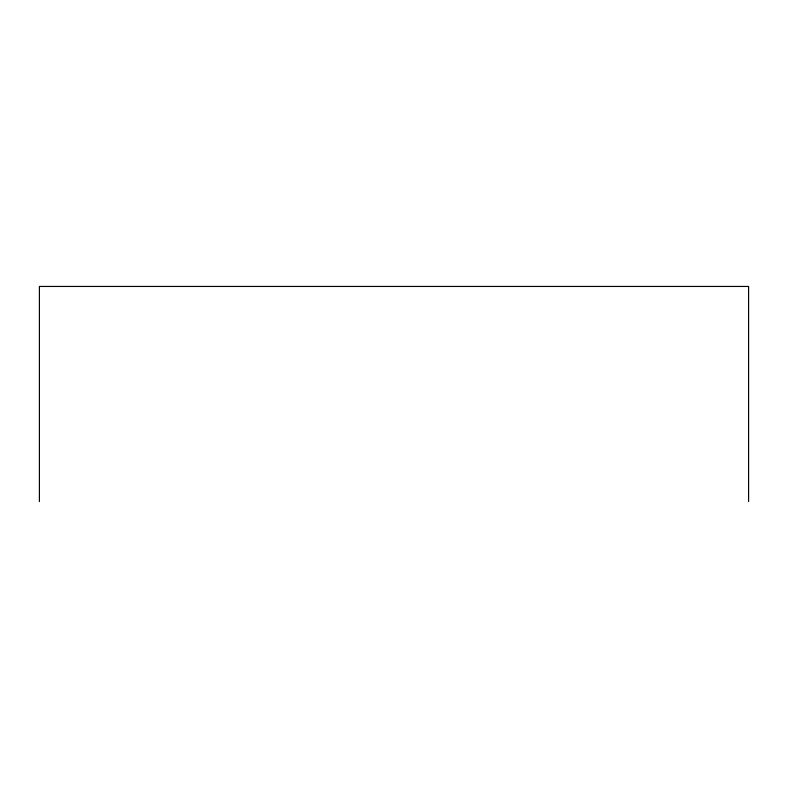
<?xml version="1.0" encoding="UTF-8"?>
<svg xmlns="http://www.w3.org/2000/svg" width="788" height="788" viewBox="0 0 788 788"><rect width="100%" height="100%" fill="white"/><g stroke="black" fill="none" stroke-linecap="round" stroke-linejoin="round"><path stroke-width="1.18" d="M748.6 501.552L748.6 286.448L39.4 286.448L39.4 501.552"/></g></svg>
